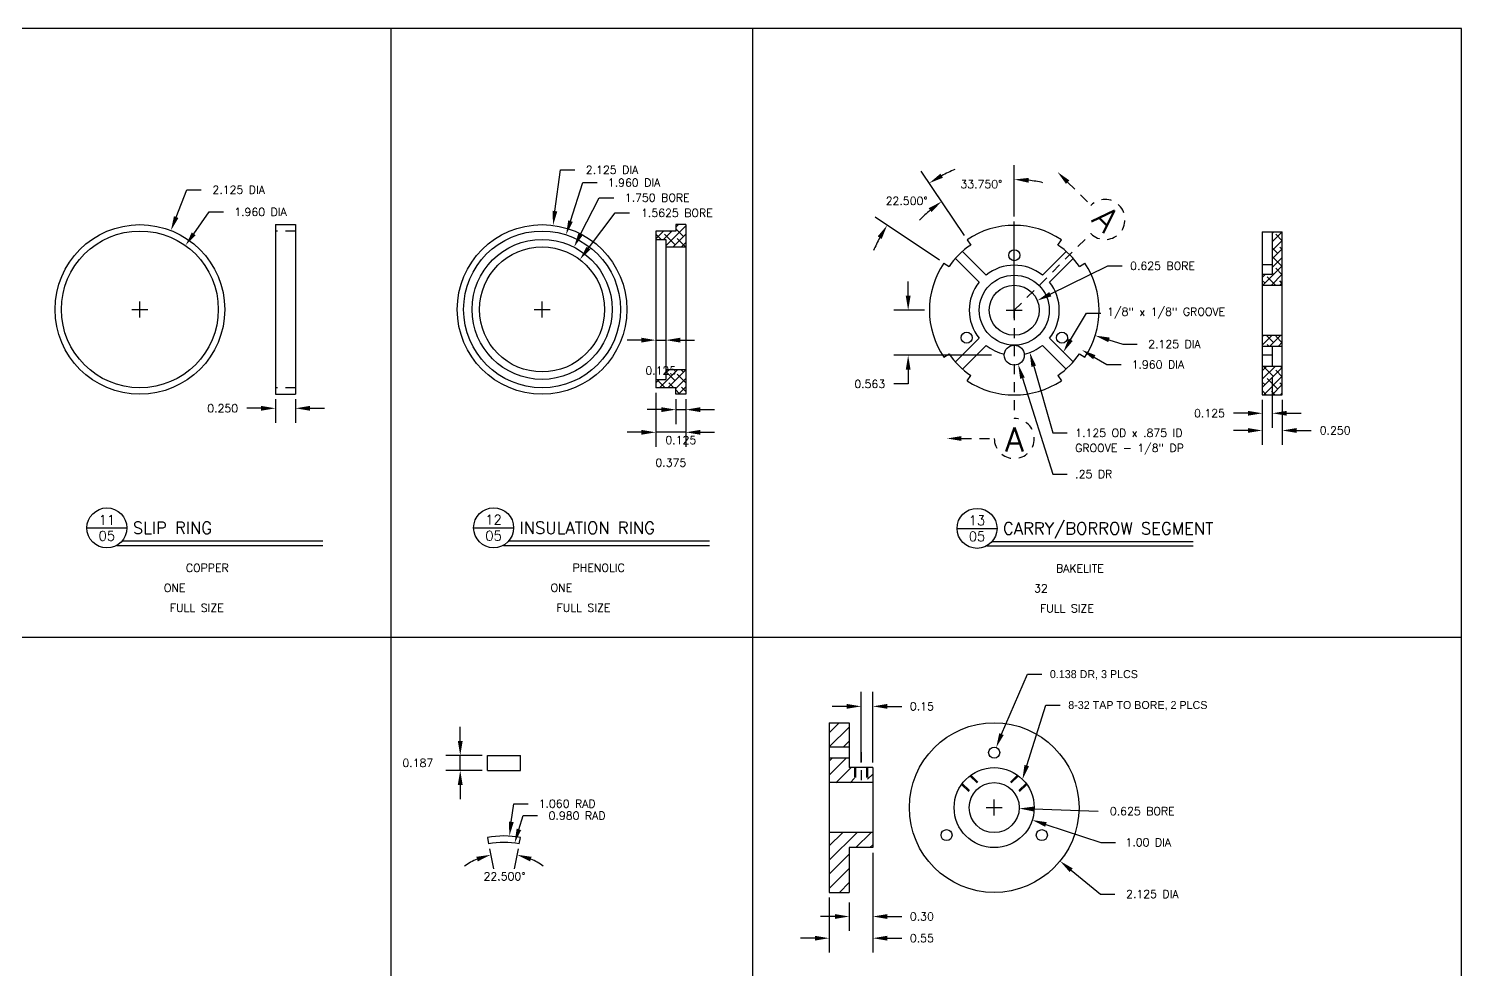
# Model space of a CAD drawing. Extents: x 0 to 33, y 0 to 21.
# Drawn here: x 15.1 to 33, y 9.24 to 21 of the extents above; entities that cross this region are included whole.
import ezdxf
from ezdxf.enums import TextEntityAlignment as Align

# ---------------------------------------------------------------- set-up
doc = ezdxf.new("R2010")
doc.units = 0
doc.header["$MEASUREMENT"] = 0
doc.linetypes.add('HIDDEN2', pattern=[0.1875, 0.125, -0.0625])
doc.layers.get('0').update_dxf_attribs({"linetype": 'CONTINUOUS'})
doc.layers.get('DEFPOINTS').update_dxf_attribs({"linetype": 'CONTINUOUS'})
for name, color, linetype in [('BORDER', 5, 'CONTINUOUS'), ('DIM', 1, 'CONTINUOUS'), ('HIDDEN2', 4, 'HIDDEN2'), ('OBJECT', 3, 'CONTINUOUS')]:
    doc.layers.add(name, color=color, linetype=linetype)
doc.styles.add('ROMANS', font='romans')
doc.styles.add('SIMPLEX', font='romans')
doc.dimstyles.get("Standard").update_dxf_attribs({"dimtxt": 0.1, "dimasz": 0.18, "dimexe": 0.18, "dimexo": 0.063, "dimgap": 0.1, "dimtad": 0, "dimtih": 1, "dimtoh": 1, "dimdec": 3, "dimzin": 0, "dimdsep": 46, "dimtxsty": 'SIMPLEX', "dimcen": 0.1, "dimclrd": 1, "dimclre": 1, "dimclrt": 1, "dimadec": 0, "dimazin": 0, "dimtfac": 0.8, "dimtdec": 3, "dimtofl": 0, "dimtmove": 2, "dimatfit": 3, "dimfxl": 1, "dimtolj": 1, "dimtzin": 0, "dimarcsym": 0})

# ---------------------------------------------------------------- blocks, each defined once
blk = doc.blocks.new('*D12')
at = {"color": 1, "linetype": 'ByBlock', "transparency": 16777216}
for p, q in [((22.094, 18.256), (22.427, 18.696)), ((22.427, 18.696), (22.607, 18.696)), ((21.514, 17.39), (21.514, 17.59)), ((21.414, 17.49), (21.614, 17.49))]:
    blk.add_line(p, q, dxfattribs=at)
blk.add_solid([(22.118, 18.238), (22.07, 18.274), (21.985, 18.113)], dxfattribs=at)
at = {"layer": 'DEFPOINTS', "color": 0, "linetype": 'ByBlock', "transparency": 16777216}
for p in [(21.985, 18.113), (21.042, 16.867)]:
    blk.add_point(p, dxfattribs=at)
at = {"color": 1, "linetype": 'ByBlock', "transparency": 16777216, "style": 'SIMPLEX'}
blk.add_text('1.5625 BORE', height=0.1, dxfattribs=at).set_placement((23.198, 18.696), align=Align.MIDDLE_CENTER)
blk = doc.blocks.new('*D13')
at = {"color": 1, "linetype": 'ByBlock', "transparency": 16777216}
for p, q in [((21.995, 18.429), (22.229, 18.887)), ((22.229, 18.887), (22.409, 18.887)), ((21.514, 17.39), (21.514, 17.59)), ((21.414, 17.49), (21.614, 17.49))]:
    blk.add_line(p, q, dxfattribs=at)
blk.add_solid([(22.021, 18.415), (21.968, 18.443), (21.913, 18.269)], dxfattribs=at)
at = {"layer": 'DEFPOINTS', "color": 0, "linetype": 'ByBlock', "transparency": 16777216}
for p in [(21.913, 18.269), (21.115, 16.711)]:
    blk.add_point(p, dxfattribs=at)
at = {"color": 1, "linetype": 'ByBlock', "transparency": 16777216, "style": 'SIMPLEX'}
blk.add_text('1.750 BORE', height=0.1, dxfattribs=at).set_placement((22.952, 18.887), align=Align.MIDDLE_CENTER)
blk = doc.blocks.new('*D14')
at = {"color": 1, "linetype": 'ByBlock', "transparency": 16777216}
for p, q in [((21.869, 18.594), (22.024, 19.075)), ((22.024, 19.075), (22.204, 19.075)), ((21.514, 17.39), (21.514, 17.59)), ((21.414, 17.49), (21.614, 17.49))]:
    blk.add_line(p, q, dxfattribs=at)
blk.add_solid([(21.897, 18.585), (21.84, 18.603), (21.814, 18.423)], dxfattribs=at)
at = {"layer": 'DEFPOINTS', "color": 0, "linetype": 'ByBlock', "transparency": 16777216}
for p in [(21.814, 18.423), (21.214, 16.557)]:
    blk.add_point(p, dxfattribs=at)
at = {"color": 1, "linetype": 'ByBlock', "transparency": 16777216, "style": 'SIMPLEX'}
blk.add_text('1.960 DIA', height=0.1, dxfattribs=at).set_placement((22.663, 19.075), align=Align.MIDDLE_CENTER)
blk = doc.blocks.new('*D15')
at = {"color": 1, "linetype": 'ByBlock', "transparency": 16777216}
for p, q in [((21.674, 18.72), (21.742, 19.235)), ((21.742, 19.235), (21.922, 19.235)), ((21.514, 17.39), (21.514, 17.59)), ((21.414, 17.49), (21.614, 17.49))]:
    blk.add_line(p, q, dxfattribs=at)
blk.add_solid([(21.704, 18.716), (21.644, 18.723), (21.651, 18.541)], dxfattribs=at)
at = {"layer": 'DEFPOINTS', "color": 0, "linetype": 'ByBlock', "transparency": 16777216}
for p in [(21.651, 18.541), (21.376, 16.439)]:
    blk.add_point(p, dxfattribs=at)
at = {"color": 1, "linetype": 'ByBlock', "transparency": 16777216, "style": 'SIMPLEX'}
blk.add_text('2.125 DIA', height=0.1, dxfattribs=at).set_placement((22.388, 19.235), align=Align.MIDDLE_CENTER)
blk = doc.blocks.new('*D16')
at = {"color": 1, "linetype": 'ByBlock', "transparency": 16777216}
for p, q in [((18.183, 16.367), (18.183, 16.074)), ((18.433, 16.367), (18.433, 16.074)), ((18.003, 16.254), (17.823, 16.254)), ((18.613, 16.254), (18.793, 16.254))]:
    blk.add_line(p, q, dxfattribs=at)
for points in [[(18.003, 16.284), (18.003, 16.224), (18.183, 16.254)], [(18.613, 16.284), (18.613, 16.224), (18.433, 16.254)]]:
    blk.add_solid(points, dxfattribs=at)
at = {"layer": 'DEFPOINTS', "color": 0, "linetype": 'ByBlock', "transparency": 16777216}
for p in [(18.183, 16.43), (18.433, 16.43), (18.183, 16.254)]:
    blk.add_point(p, dxfattribs=at)
at = {"color": 1, "linetype": 'ByBlock', "transparency": 16777216, "style": 'SIMPLEX'}
blk.add_text('0.250', height=0.1, dxfattribs=at).set_placement((17.523, 16.254), align=Align.MIDDLE_CENTER)
blk = doc.blocks.new('*D17')
at = {"color": 1, "linetype": 'ByBlock', "transparency": 16777216}
for p, q in [((17.161, 18.435), (17.355, 18.708)), ((17.355, 18.708), (17.535, 18.708)), ((16.488, 17.39), (16.488, 17.59)), ((16.388, 17.49), (16.588, 17.49))]:
    blk.add_line(p, q, dxfattribs=at)
blk.add_solid([(17.185, 18.418), (17.137, 18.452), (17.057, 18.288)], dxfattribs=at)
at = {"layer": 'DEFPOINTS', "color": 0, "linetype": 'ByBlock', "transparency": 16777216}
for p in [(17.057, 18.288), (15.92, 16.692)]:
    blk.add_point(p, dxfattribs=at)
at = {"color": 1, "linetype": 'ByBlock', "transparency": 16777216, "style": 'SIMPLEX'}
blk.add_text('1.960 DIA', height=0.1, dxfattribs=at).set_placement((17.995, 18.708), align=Align.MIDDLE_CENTER)
blk = doc.blocks.new('*D18')
at = {"color": 1, "linetype": 'ByBlock', "transparency": 16777216}
for p, q in [((16.942, 18.644), (17.076, 18.986)), ((17.076, 18.986), (17.256, 18.986)), ((16.488, 17.39), (16.488, 17.59)), ((16.388, 17.49), (16.588, 17.49))]:
    blk.add_line(p, q, dxfattribs=at)
blk.add_solid([(16.97, 18.633), (16.914, 18.655), (16.876, 18.477)], dxfattribs=at)
at = {"layer": 'DEFPOINTS', "color": 0, "linetype": 'ByBlock', "transparency": 16777216}
for p in [(16.876, 18.477), (16.101, 16.503)]:
    blk.add_point(p, dxfattribs=at)
at = {"color": 1, "linetype": 'ByBlock', "transparency": 16777216, "style": 'SIMPLEX'}
blk.add_text('2.125 DIA', height=0.1, dxfattribs=at).set_placement((17.723, 18.986), align=Align.MIDDLE_CENTER)
blk = doc.blocks.new('P-TITLE')
at = {"layer": 'OBJECT'}
for p, q in [((-1.562, -0.638), (-1.062, -0.638)), ((1.387, -0.862), (-1.188, -0.862)), ((-1.113, -0.8), (1.387, -0.8))]:
    blk.add_line(p, q, dxfattribs=at)
blk.add_circle((-1.312, -0.638), 0.25, dxfattribs=at)
at = {"layer": 'OBJECT', "style": 'ROMANS'}
for tag, p in [('NO.', (-1.312, -0.538)), ('PAGE', (-1.312, -0.738))]:
    blk.add_attdef(tag, text='', height=0.12, dxfattribs=at).set_placement(p, align=Align.MIDDLE)
for tag, p, height in [('DESCRIPTION', (-0.988, -0.712), 0.15), ('MATERIAL', (-0.325, -1.188), 0.1), ('#_REQUIRED', (-0.6, -1.438), 0.1), ('SCALE', (-0.525, -1.688), 0.1)]:
    blk.add_attdef(tag, p, '', height=height, dxfattribs=at)
at = {"layer": 'OBJECT', "style": 'ROMANS', "flags": 2}
for tag, p in [('MATERIAL:', (-1.163, -1.188)), ('REQD:', (-1.163, -1.438)), ('SCALE:', (-1.163, -1.688))]:
    blk.add_attdef(tag, p, '', height=0.1, dxfattribs=at)
blk = doc.blocks.new('*D19')
at = {"color": 1, "linetype": 'ByBlock', "transparency": 16777216}
for p, q in [((30.638, 16.718), (30.638, 16.092)), ((30.513, 16.438), (30.513, 16.092)), ((30.333, 16.272), (30.153, 16.272)), ((30.818, 16.272), (30.998, 16.272))]:
    blk.add_line(p, q, dxfattribs=at)
for points in [[(30.333, 16.302), (30.333, 16.242), (30.513, 16.272)], [(30.818, 16.302), (30.818, 16.242), (30.638, 16.272)]]:
    blk.add_solid(points, dxfattribs=at)
at = {"layer": 'DEFPOINTS', "color": 0, "linetype": 'ByBlock', "transparency": 16777216}
for p in [(30.638, 16.781), (30.513, 16.501), (30.513, 16.272)]:
    blk.add_point(p, dxfattribs=at)
at = {"color": 1, "linetype": 'ByBlock', "transparency": 16777216, "style": 'SIMPLEX'}
blk.add_text('0.125', height=0.1, dxfattribs=at).set_placement((29.853, 16.272), align=Align.MIDDLE_CENTER)
blk = doc.blocks.new('*D20')
at = {"color": 1, "linetype": 'ByBlock', "transparency": 16777216}
for p, q in [((30.513, 16.438), (30.513, 15.877)), ((30.763, 16.438), (30.763, 15.877)), ((30.333, 16.057), (30.153, 16.057)), ((30.943, 16.057), (31.123, 16.057))]:
    blk.add_line(p, q, dxfattribs=at)
for points in [[(30.333, 16.087), (30.333, 16.027), (30.513, 16.057)], [(30.943, 16.087), (30.943, 16.027), (30.763, 16.057)]]:
    blk.add_solid(points, dxfattribs=at)
at = {"layer": 'DEFPOINTS', "color": 0, "linetype": 'ByBlock', "transparency": 16777216}
for p in [(30.513, 16.501), (30.763, 16.501), (30.763, 16.057)]:
    blk.add_point(p, dxfattribs=at)
at = {"color": 1, "linetype": 'ByBlock', "transparency": 16777216, "style": 'SIMPLEX'}
blk.add_text('0.250', height=0.1, dxfattribs=at).set_placement((31.423, 16.057), align=Align.MIDDLE_CENTER)
blk = doc.blocks.new('*D21')
at = {"color": 1, "linetype": 'ByBlock', "transparency": 16777216}
for p, q in [((26.088, 17.66), (26.088, 17.84)), ((26.291, 17.48), (25.908, 17.48)), ((27.129, 16.918), (25.908, 16.918)), ((26.088, 16.738), (26.088, 16.558)), ((26.088, 16.558), (25.908, 16.558))]:
    blk.add_line(p, q, dxfattribs=at)
for points in [[(26.058, 17.66), (26.118, 17.66), (26.088, 17.48)], [(26.058, 16.738), (26.118, 16.738), (26.088, 16.918)]]:
    blk.add_solid(points, dxfattribs=at)
at = {"layer": 'DEFPOINTS', "color": 0, "linetype": 'ByBlock', "transparency": 16777216}
for p in [(26.354, 17.48), (26.088, 16.918), (27.192, 16.918)]:
    blk.add_point(p, dxfattribs=at)
at = {"color": 1, "linetype": 'ByBlock', "transparency": 16777216, "style": 'SIMPLEX'}
blk.add_text('0.563', height=0.1, dxfattribs=at).set_placement((25.608, 16.558), align=Align.MIDDLE_CENTER)
blk = doc.blocks.new('*D22')
at = {"color": 1, "linetype": 'ByBlock', "transparency": 16777216}
for p, q in [((27.414, 17.38), (27.414, 17.58)), ((27.314, 17.48), (27.514, 17.48)), ((28.597, 17.109), (28.769, 17.056)), ((28.769, 17.056), (28.949, 17.056))]:
    blk.add_line(p, q, dxfattribs=at)
blk.add_solid([(28.588, 17.081), (28.606, 17.138), (28.425, 17.163)], dxfattribs=at)
at = {"layer": 'DEFPOINTS', "color": 0, "linetype": 'ByBlock', "transparency": 16777216}
for p in [(26.402, 17.797), (28.425, 17.163)]:
    blk.add_point(p, dxfattribs=at)
at = {"color": 1, "linetype": 'ByBlock', "transparency": 16777216, "style": 'SIMPLEX'}
blk.add_text('2.125 DIA', height=0.1, dxfattribs=at).set_placement((29.415, 17.056), align=Align.MIDDLE_CENTER)
blk = doc.blocks.new('*D23')
at = {"color": 1, "linetype": 'ByBlock', "transparency": 16777216}
for p, q in [((27.414, 17.38), (27.414, 17.58)), ((27.314, 17.48), (27.514, 17.48)), ((28.414, 16.893), (28.569, 16.801)), ((28.569, 16.801), (28.749, 16.801))]:
    blk.add_line(p, q, dxfattribs=at)
blk.add_solid([(28.399, 16.867), (28.429, 16.918), (28.259, 16.984)], dxfattribs=at)
at = {"layer": 'DEFPOINTS', "color": 0, "linetype": 'ByBlock', "transparency": 16777216}
for p in [(26.569, 17.977), (28.259, 16.984)]:
    blk.add_point(p, dxfattribs=at)
at = {"color": 1, "linetype": 'ByBlock', "transparency": 16777216, "style": 'SIMPLEX'}
blk.add_text('1.960 DIA', height=0.1, dxfattribs=at).set_placement((29.208, 16.801), align=Align.MIDDLE_CENTER)
blk = doc.blocks.new('*D24')
at = {"color": 1, "linetype": 'ByBlock', "transparency": 16777216}
for p, q in [((25.647, 10.699), (25.647, 9.721)), ((25.352, 10.076), (25.352, 9.721)), ((25.172, 9.901), (24.992, 9.901)), ((25.827, 9.901), (26.007, 9.901))]:
    blk.add_line(p, q, dxfattribs=at)
for points in [[(25.172, 9.931), (25.172, 9.871), (25.352, 9.901)], [(25.827, 9.931), (25.827, 9.871), (25.647, 9.901)]]:
    blk.add_solid(points, dxfattribs=at)
at = {"layer": 'DEFPOINTS', "color": 0, "linetype": 'ByBlock', "transparency": 16777216}
for p in [(25.647, 10.762), (25.352, 10.139), (25.647, 9.901)]:
    blk.add_point(p, dxfattribs=at)
at = {"color": 1, "linetype": 'ByBlock', "transparency": 16777216, "style": 'SIMPLEX'}
blk.add_text('0.30', height=0.1, dxfattribs=at).set_placement((26.259, 9.901), align=Align.MIDDLE_CENTER)
blk = doc.blocks.new('*D25')
at = {"color": 1, "linetype": 'ByBlock', "transparency": 16777216}
for p, q in [((25.647, 10.699), (25.647, 9.45)), ((25.102, 10.139), (25.102, 9.45)), ((24.922, 9.63), (24.742, 9.63)), ((25.827, 9.63), (26.007, 9.63))]:
    blk.add_line(p, q, dxfattribs=at)
for points in [[(24.922, 9.66), (24.922, 9.6), (25.102, 9.63)], [(25.827, 9.66), (25.827, 9.6), (25.647, 9.63)]]:
    blk.add_solid(points, dxfattribs=at)
at = {"layer": 'DEFPOINTS', "color": 0, "linetype": 'ByBlock', "transparency": 16777216}
for p in [(25.647, 10.762), (25.102, 10.202), (25.647, 9.63)]:
    blk.add_point(p, dxfattribs=at)
at = {"color": 1, "linetype": 'ByBlock', "transparency": 16777216, "style": 'SIMPLEX'}
blk.add_text('0.55', height=0.1, dxfattribs=at).set_placement((26.259, 9.63), align=Align.MIDDLE_CENTER)
blk = doc.blocks.new('*D26')
at = {"color": 1, "linetype": 'ByBlock', "transparency": 16777216}
for p, q in [((25.499, 11.825), (25.499, 12.708)), ((25.647, 11.825), (25.647, 12.708)), ((25.319, 12.528), (25.139, 12.528)), ((25.827, 12.528), (26.007, 12.528))]:
    blk.add_line(p, q, dxfattribs=at)
for points in [[(25.319, 12.558), (25.319, 12.498), (25.499, 12.528)], [(25.827, 12.558), (25.827, 12.498), (25.647, 12.528)]]:
    blk.add_solid(points, dxfattribs=at)
at = {"layer": 'DEFPOINTS', "color": 0, "linetype": 'ByBlock', "transparency": 16777216}
for p in [(25.647, 12.528), (25.499, 11.762), (25.647, 11.762)]:
    blk.add_point(p, dxfattribs=at)
at = {"color": 1, "linetype": 'ByBlock', "transparency": 16777216, "style": 'SIMPLEX'}
blk.add_text('0.15', height=0.1, dxfattribs=at).set_placement((26.259, 12.528), align=Align.MIDDLE_CENTER)
blk = doc.blocks.new('*D27')
at = {"color": 1, "linetype": 'ByBlock', "transparency": 16777216}
for p, q in [((27.163, 11.162), (27.163, 11.362)), ((27.063, 11.262), (27.263, 11.262)), ((27.655, 11.245), (28.463, 11.218))]:
    blk.add_line(p, q, dxfattribs=at)
blk.add_solid([(27.654, 11.215), (27.656, 11.275), (27.475, 11.251)], dxfattribs=at)
at = {"layer": 'DEFPOINTS', "color": 0, "linetype": 'ByBlock', "transparency": 16777216}
for p in [(26.85, 11.272), (27.475, 11.251)]:
    blk.add_point(p, dxfattribs=at)
at = {"color": 1, "linetype": 'ByBlock', "transparency": 16777216, "style": 'SIMPLEX'}
blk.add_text('0.625 BORE', height=0.1, dxfattribs=at).set_placement((29.013, 11.218), align=Align.MIDDLE_CENTER)
blk = doc.blocks.new('*D28')
at = {"color": 1, "linetype": 'ByBlock', "transparency": 16777216}
for p, q in [((27.163, 11.162), (27.163, 11.362)), ((27.063, 11.262), (27.263, 11.262)), ((27.809, 11.051), (28.497, 10.828)), ((28.497, 10.828), (28.677, 10.828))]:
    blk.add_line(p, q, dxfattribs=at)
blk.add_solid([(27.8, 11.023), (27.819, 11.08), (27.638, 11.107)], dxfattribs=at)
at = {"layer": 'DEFPOINTS', "color": 0, "linetype": 'ByBlock', "transparency": 16777216}
for p in [(26.687, 11.417), (27.638, 11.107)]:
    blk.add_point(p, dxfattribs=at)
at = {"color": 1, "linetype": 'ByBlock', "transparency": 16777216, "style": 'SIMPLEX'}
blk.add_text('1.00 DIA', height=0.1, dxfattribs=at).set_placement((29.088, 10.828), align=Align.MIDDLE_CENTER)
blk = doc.blocks.new('*D29')
at = {"color": 1, "linetype": 'ByBlock', "transparency": 16777216}
for p, q in [((27.163, 11.162), (27.163, 11.362)), ((27.063, 11.262), (27.263, 11.262)), ((28.125, 10.48), (28.492, 10.182)), ((28.492, 10.182), (28.672, 10.182))]:
    blk.add_line(p, q, dxfattribs=at)
blk.add_solid([(28.106, 10.457), (28.144, 10.503), (27.986, 10.594)], dxfattribs=at)
at = {"layer": 'DEFPOINTS', "color": 0, "linetype": 'ByBlock', "transparency": 16777216}
for p in [(26.34, 11.93), (27.986, 10.594)]:
    blk.add_point(p, dxfattribs=at)
at = {"color": 1, "linetype": 'ByBlock', "transparency": 16777216, "style": 'SIMPLEX'}
blk.add_text('2.125 DIA', height=0.1, dxfattribs=at).set_placement((29.139, 10.182), align=Align.MIDDLE_CENTER)
blk = doc.blocks.new('*X2')
at = {"color": 0}
for p, q in [((25.102, 12.197), (25.227, 12.322)), ((25.102, 12.02), (25.352, 12.27)), ((25.277, 12.018), (25.352, 12.093)), ((25.102, 11.667), (25.315, 11.88)), ((25.102, 11.843), (25.139, 11.88)), ((25.186, 11.574), (25.374, 11.762)), ((25.581, 11.616), (25.647, 11.681)), ((25.363, 11.574), (25.417, 11.629)), ((25.102, 10.783), (25.268, 10.949)), ((25.102, 10.606), (25.445, 10.949)), ((25.434, 10.762), (25.622, 10.949)), ((25.611, 10.762), (25.647, 10.798)), ((25.102, 10.429), (25.352, 10.679)), ((25.102, 10.252), (25.352, 10.502)), ((25.228, 10.202), (25.352, 10.326))]:
    blk.add_line(p, q, dxfattribs=at)
blk = doc.blocks.new('*X3')
at = {"color": 0}
for p, q in [((22.935, 18.374), (23.031, 18.47)), ((23.032, 18.365), (23.137, 18.47)), ((23.06, 18.287), (23.31, 18.537)), ((23.122, 18.455), (23.108, 18.47)), ((23.185, 18.518), (23.217, 18.55)), ((23.281, 18.402), (23.185, 18.499)), ((23.31, 18.48), (23.308, 18.482)), ((23.001, 18.365), (22.935, 18.431)), ((23.175, 18.296), (23.043, 18.429)), ((23.15, 18.271), (23.31, 18.431)), ((23.307, 18.271), (23.202, 18.376)), ((23.256, 18.271), (23.31, 18.325)), ((22.98, 16.51), (23.21, 16.74)), ((23.06, 16.696), (23.104, 16.74)), ((23.175, 16.599), (23.06, 16.715)), ((23.086, 16.51), (23.31, 16.734)), ((23.31, 16.571), (23.202, 16.679)), ((23.281, 16.705), (23.247, 16.74)), ((22.935, 16.571), (22.979, 16.615)), ((23.053, 16.51), (22.948, 16.615)), ((23.159, 16.51), (23.096, 16.573)), ((23.185, 16.503), (23.31, 16.628)), ((23.228, 16.44), (23.185, 16.484)), ((23.218, 16.43), (23.31, 16.521)), ((23.31, 16.465), (23.255, 16.52))]:
    blk.add_line(p, q, dxfattribs=at)
blk = doc.blocks.new('*D34')
at = {"color": 1, "linetype": 'ByBlock', "transparency": 16777216}
for p, q in [((27.414, 18.651), (27.414, 19.294)), ((26.79, 18.414), (26.406, 18.989))]:
    blk.add_line(p, q, dxfattribs=at)
for start, end in [(77.3696, 83.6848), (130.0652, 136.3804)]:
    blk.add_arc((27.414, 17.48), 1.634, start, end, dxfattribs=at)
for points in [[(27.592, 19.074), (27.595, 19.134), (27.414, 19.114)], [(26.344, 18.755), (26.38, 18.707), (26.506, 18.839)]]:
    blk.add_solid(points, dxfattribs=at)
at = {"layer": 'DEFPOINTS', "color": 0, "linetype": 'ByBlock', "transparency": 16777216}
for p in [(26.788, 18.99), (27.414, 18.588), (26.825, 18.362), (26.869, 18.295), (27.414, 17.48)]:
    blk.add_point(p, dxfattribs=at)
at = {"color": 1, "linetype": 'ByBlock', "transparency": 16777216, "insert": (27.002, 19.056), "char_height": 0.1, "attachment_point": 5, "style": 'SIMPLEX'}
blk.add_mtext('\\A1;33.750°', dxfattribs=at)
blk = doc.blocks.new('*D35')
at = {"color": 1, "linetype": 'ByBlock', "transparency": 16777216}
for p, q in [((26.79, 18.414), (26.252, 19.218)), ((26.48, 18.104), (25.676, 18.642))]:
    blk.add_line(p, q, dxfattribs=at)
for start, end in [(112.9482, 118.3491), (151.6509, 157.0518)]:
    blk.add_arc((27.414, 17.48), 1.91, start, end, dxfattribs=at)
for points in [[(26.522, 19.136), (26.491, 19.187), (26.352, 19.069)], [(25.707, 18.403), (25.758, 18.372), (25.825, 18.542)]]:
    blk.add_solid(points, dxfattribs=at)
at = {"layer": 'DEFPOINTS', "color": 0, "linetype": 'ByBlock', "transparency": 16777216}
for p in [(25.977, 18.74), (26.825, 18.362), (26.869, 18.295), (26.532, 18.069), (26.599, 18.025)]:
    blk.add_point(p, dxfattribs=at)
at = {"color": 1, "linetype": 'ByBlock', "transparency": 16777216, "insert": (26.068, 18.847), "char_height": 0.1, "attachment_point": 5, "style": 'SIMPLEX'}
blk.add_mtext('\\A1;22.500°', dxfattribs=at)
blk = doc.blocks.new('*D36')
at = {"color": 1, "linetype": 'ByBlock', "transparency": 16777216}
for p, q in [((20.858, 10.747), (20.908, 10.496)), ((21.216, 10.747), (21.166, 10.496))]:
    blk.add_line(p, q, dxfattribs=at)
for start, end in [(113.5342, 125.8183), (54.1817, 66.4658)]:
    blk.add_arc((21.037, 9.848), 0.841, start, end, dxfattribs=at)
for points in [[(20.692, 10.647), (20.71, 10.59), (20.873, 10.673)], [(21.364, 10.59), (21.382, 10.647), (21.201, 10.673)]]:
    blk.add_solid(points, dxfattribs=at)
at = {"layer": 'DEFPOINTS', "color": 0, "linetype": 'ByBlock', "transparency": 16777216}
for p in [(20.83, 10.887), (20.846, 10.809), (21.228, 10.809), (21.244, 10.887), (20.982, 10.687)]:
    blk.add_point(p, dxfattribs=at)
at = {"color": 1, "linetype": 'ByBlock', "transparency": 16777216, "insert": (21.044, 10.403), "char_height": 0.1, "attachment_point": 5, "style": 'SIMPLEX'}
blk.add_mtext('\\A1;22.500°', dxfattribs=at)
blk = doc.blocks.new('*X30')
at = {"color": 0}
for p, q in [((30.638, 18.44), (30.658, 18.46)), ((30.638, 18.334), (30.763, 18.459)), ((30.759, 18.455), (30.754, 18.46)), ((30.653, 18.349), (30.638, 18.365)), ((30.638, 18.228), (30.763, 18.353)), ((30.763, 18.346), (30.68, 18.429)), ((30.763, 18.24), (30.733, 18.27)), ((30.706, 18.19), (30.638, 18.259)), ((30.638, 18.122), (30.763, 18.247)), ((30.759, 18.031), (30.638, 18.153)), ((30.638, 18.016), (30.763, 18.141)), ((30.513, 17.891), (30.551, 17.93)), ((30.521, 17.793), (30.763, 18.035)), ((30.627, 17.793), (30.763, 17.929)), ((30.653, 17.925), (30.638, 17.941)), ((30.763, 17.922), (30.68, 18.005)), ((30.547, 17.819), (30.513, 17.853)), ((30.679, 17.793), (30.574, 17.899)), ((30.763, 17.816), (30.733, 17.846)), ((30.733, 17.793), (30.763, 17.823)), ((30.513, 17.148), (30.532, 17.168)), ((30.513, 17.042), (30.638, 17.168)), ((30.653, 17.077), (30.562, 17.168)), ((30.593, 17.031), (30.574, 17.05)), ((30.607, 17.031), (30.744, 17.168)), ((30.763, 17.073), (30.68, 17.156)), ((30.714, 17.031), (30.763, 17.08)), ((30.513, 16.724), (30.57, 16.781)), ((30.513, 16.618), (30.676, 16.781)), ((30.513, 16.512), (30.763, 16.762)), ((30.653, 16.652), (30.524, 16.781)), ((30.527, 16.42), (30.763, 16.656)), ((30.763, 16.649), (30.68, 16.732)), ((30.759, 16.758), (30.737, 16.781)), ((30.547, 16.546), (30.513, 16.581)), ((30.567, 16.42), (30.513, 16.475)), ((30.706, 16.493), (30.574, 16.626)), ((30.633, 16.42), (30.763, 16.55)), ((30.763, 16.543), (30.733, 16.573)), ((30.673, 16.42), (30.627, 16.467)), ((30.739, 16.42), (30.763, 16.444))]:
    blk.add_line(p, q, dxfattribs=at)
blk = doc.blocks.new('*D37')
at = {"color": 1, "linetype": 'ByBlock', "transparency": 16777216}
for p, q in [((20.491, 12.094), (20.491, 12.274)), ((20.767, 11.914), (20.311, 11.914)), ((20.491, 11.727), (20.491, 11.914)), ((20.767, 11.727), (20.311, 11.727)), ((20.491, 11.547), (20.491, 11.367))]:
    blk.add_line(p, q, dxfattribs=at)
for points in [[(20.461, 12.094), (20.521, 12.094), (20.491, 11.914)], [(20.461, 11.547), (20.521, 11.547), (20.491, 11.727)]]:
    blk.add_solid(points, dxfattribs=at)
at = {"layer": 'DEFPOINTS', "color": 0, "linetype": 'ByBlock', "transparency": 16777216}
for p in [(20.491, 11.914), (20.83, 11.914), (20.83, 11.727)]:
    blk.add_point(p, dxfattribs=at)
at = {"color": 1, "linetype": 'ByBlock', "transparency": 16777216, "insert": (19.961, 11.821), "char_height": 0.1, "attachment_point": 5, "style": 'SIMPLEX'}
blk.add_mtext('\\A1;0.187', dxfattribs=at)
blk = doc.blocks.new('*D38')
at = {"color": 1, "linetype": 'ByBlock', "transparency": 16777216}
for p, q in [((23.185, 16.367), (23.185, 16.057)), ((23.31, 16.367), (23.31, 16.057)), ((23.005, 16.237), (22.825, 16.237)), ((23.185, 16.237), (23.31, 16.237)), ((23.49, 16.237), (23.67, 16.237))]:
    blk.add_line(p, q, dxfattribs=at)
for points in [[(23.005, 16.267), (23.005, 16.207), (23.185, 16.237)], [(23.49, 16.267), (23.49, 16.207), (23.31, 16.237)]]:
    blk.add_solid(points, dxfattribs=at)
at = {"layer": 'DEFPOINTS', "color": 0, "linetype": 'ByBlock', "transparency": 16777216}
for p in [(23.185, 16.43), (23.31, 16.43), (23.31, 16.237)]:
    blk.add_point(p, dxfattribs=at)
at = {"color": 1, "linetype": 'ByBlock', "transparency": 16777216, "insert": (23.247, 15.857), "char_height": 0.1, "attachment_point": 5, "style": 'SIMPLEX'}
blk.add_mtext('\\A1;0.125', dxfattribs=at)
blk = doc.blocks.new('*D39')
at = {"color": 1, "linetype": 'ByBlock', "transparency": 16777216}
for p, q in [((22.935, 16.447), (22.935, 15.774)), ((23.31, 16.367), (23.31, 15.774)), ((22.755, 15.954), (22.575, 15.954)), ((23.31, 15.954), (22.935, 15.954)), ((23.49, 15.954), (23.67, 15.954))]:
    blk.add_line(p, q, dxfattribs=at)
for points in [[(22.755, 15.984), (22.755, 15.924), (22.935, 15.954)], [(23.49, 15.984), (23.49, 15.924), (23.31, 15.954)]]:
    blk.add_solid(points, dxfattribs=at)
at = {"layer": 'DEFPOINTS', "color": 0, "linetype": 'ByBlock', "transparency": 16777216}
for p in [(22.935, 16.51), (23.31, 16.43), (22.935, 15.954)]:
    blk.add_point(p, dxfattribs=at)
at = {"color": 1, "linetype": 'ByBlock', "transparency": 16777216, "insert": (23.122, 15.574), "char_height": 0.1, "attachment_point": 5, "style": 'SIMPLEX'}
blk.add_mtext('\\A1;0.375', dxfattribs=at)
blk = doc.blocks.new('*D40')
at = {"color": 1, "linetype": 'ByBlock', "transparency": 16777216}
for p, q in [((22.755, 17.106), (22.575, 17.106)), ((22.935, 17.121), (22.935, 16.926)), ((22.935, 17.106), (23.06, 17.106)), ((23.06, 17.121), (23.06, 16.926)), ((23.24, 17.106), (23.42, 17.106))]:
    blk.add_line(p, q, dxfattribs=at)
for points in [[(22.755, 17.136), (22.755, 17.076), (22.935, 17.106)], [(23.24, 17.136), (23.24, 17.076), (23.06, 17.106)]]:
    blk.add_solid(points, dxfattribs=at)
at = {"layer": 'DEFPOINTS', "color": 0, "linetype": 'ByBlock', "transparency": 16777216}
for p in [(22.935, 17.184), (23.06, 17.184), (23.06, 17.106)]:
    blk.add_point(p, dxfattribs=at)
at = {"color": 1, "linetype": 'ByBlock', "transparency": 16777216, "insert": (22.997, 16.726), "char_height": 0.1, "attachment_point": 5, "style": 'SIMPLEX'}
blk.add_mtext('\\A1;0.125', dxfattribs=at)

msp = doc.modelspace()

# ---------------------------------------------------------------- linework, layer by layer
at = {"color": 1, "linetype": 'ByBlock'}
for p, q in [((21.1293, 11.0837), (21.1608, 11.3111)), ((21.1608, 11.3111), (21.3408, 11.3111)), ((21.2243, 10.9902), (21.278, 11.162)), ((21.278, 11.162), (21.458, 11.162))]:
    msp.add_line(p, q, dxfattribs=at)
for points in [[(21.159, 11.0796), (21.0996, 11.0879), (21.1047, 10.9054)], [(21.2529, 10.9813), (21.1957, 10.9992), (21.1706, 10.8185)]]:
    msp.add_solid(points, dxfattribs=at)
at = {"layer": 'BORDER'}
for p, q in [((33, 21), (0, 21)), ((19.6287, 6.9561), (19.6287, 21)), ((24.1477, 6.9561), (24.1477, 21)), ((33, 0), (33, 21)), ((33, 13.3903), (0, 13.3903))]:
    msp.add_line(p, q, dxfattribs=at)
at = {"layer": 'DEFPOINTS', "color": 0, "linetype": 'ByBlock'}
for p in [(21.1047, 10.9054), (21.1706, 10.8185)]:
    msp.add_point(p, dxfattribs=at)
at = {"layer": 'DIM'}
for p, q in [((27.4137, 17.4803), (27.4137, 18.5879)), ((30.6377, 18.4603), (30.6377, 17.9296)), ((26.9742, 17.8314), (26.6779, 18.1277)), ((27.0626, 17.9198), (26.7663, 18.2161)), ((27.7648, 17.9198), (28.061, 18.2161)), ((27.8531, 17.8314), (28.1494, 18.1277)), ((27.8635, 17.6803), (28.5813, 18.0346)), ((28.5813, 18.0346), (28.7613, 18.0346)), ((30.5127, 18.0512), (30.6377, 18.0512)), ((30.5127, 17.9296), (30.6377, 17.9296)), ((28.1181, 17.1109), (28.3142, 17.4426)), ((28.3142, 17.4426), (28.4942, 17.4426)), ((26.6779, 16.833), (26.9742, 17.1292)), ((26.7663, 16.7446), (27.0626, 17.0408)), ((28.061, 16.7446), (27.7648, 17.0408)), ((28.1494, 16.833), (27.8531, 17.1292)), ((30.5127, 17.031), (30.7627, 17.031)), ((30.6377, 17.031), (30.6377, 16.781)), ((30.6377, 16.9196), (30.5127, 16.9196)), ((27.6567, 16.7791), (27.8949, 15.9462)), ((30.5127, 16.781), (30.7627, 16.781)), ((27.5166, 16.6311), (27.8961, 15.4313)), ((27.8949, 15.9462), (28.0749, 15.9462)), ((27.8961, 15.4313), (28.0761, 15.4313))]:
    msp.add_line(p, q, dxfattribs=at)
for centre, radius in [((27.4137, 17.4803), 0.4375), ((27.4137, 16.9178), 0.125)]:
    msp.add_circle(centre, radius, dxfattribs=at)
for start, end in [(51.37937, 128.62063), (141.37937, 218.62063), (321.37937, 38.62063), (231.37937, 257.24126), (282.75874, 308.62063)]:
    msp.add_arc((27.4137, 17.4803), 0.5625, start, end, dxfattribs=at)
for points in [[(27.8768, 17.6534), (27.8502, 17.7072), (27.7021, 17.6007)], [(28.1439, 17.0956), (28.0922, 17.1261), (28.0265, 16.9559)], [(27.6279, 16.7709), (27.6856, 16.7874), (27.6072, 16.9522)], [(27.488, 16.622), (27.5452, 16.6401), (27.4623, 16.8027)]]:
    msp.add_solid(points, dxfattribs=at)
at = {"layer": 'HIDDEN2'}
for p, q in [((28.0809, 19.081), (28.3709, 18.7911)), ((18.4328, 18.47), (18.1828, 18.47)), ((27.4137, 17.4803), (28.3709, 18.4376)), ((27.4137, 17.4803), (27.4137, 16.1266)), ((18.4328, 16.51), (18.1828, 16.51)), ((26.7536, 15.8766), (27.1637, 15.8766)), ((25.4993, 11.9572), (25.4993, 11.5744)), ((25.4173, 11.7619), (25.4173, 11.5744)), ((25.4313, 11.7619), (25.4313, 11.5744)), ((25.5673, 11.7619), (25.5673, 11.5744)), ((25.5813, 11.7619), (25.5813, 11.5744)), ((26.8606, 11.6602), (26.9952, 11.5256)), ((26.872, 11.6686), (27.0076, 11.5331)), ((27.4536, 11.6686), (27.3181, 11.5331)), ((27.465, 11.6602), (27.3304, 11.5256)), ((26.7561, 11.5526), (26.8916, 11.4171)), ((26.7645, 11.5641), (26.8991, 11.4295)), ((27.5612, 11.5641), (27.4266, 11.4295)), ((27.5696, 11.5526), (27.434, 11.4171))]:
    msp.add_line(p, q, dxfattribs=at)
for centre, start, end in [((28.5477, 18.6143), 225, 135), ((27.4137, 15.8766), 180, 90)]:
    msp.add_arc(centre, 0.25, start, end, dxfattribs=at)
for points in [[(28.0597, 19.0598), (28.1022, 19.1023), (27.9537, 19.2083)], [(26.7536, 15.9066), (26.7536, 15.8466), (26.5736, 15.8766)]]:
    msp.add_solid(points, dxfattribs=at)
at = {"layer": 'OBJECT'}
for p, q in [((18.1828, 18.55), (18.1828, 16.43)), ((18.1828, 18.55), (18.4328, 18.55)), ((18.4328, 18.55), (18.4328, 16.43)), ((22.9347, 18.47), (22.9347, 16.51)), ((23.1847, 18.47), (22.9347, 18.47)), ((23.1847, 18.55), (23.1847, 18.47)), ((23.3097, 18.55), (23.1847, 18.55)), ((23.3097, 18.55), (23.3097, 16.43)), ((30.5127, 18.4603), (30.5127, 16.4203)), ((30.5127, 18.4603), (30.7627, 18.4603)), ((30.7627, 16.4203), (30.7627, 18.4603)), ((22.9347, 18.365), (23.0597, 18.365)), ((23.0597, 18.365), (23.0597, 16.615)), ((23.0597, 18.2712), (23.3097, 18.2712)), ((26.8248, 18.3617), (26.8692, 18.2952)), ((27.9581, 18.2952), (28.0026, 18.3617)), ((26.5323, 18.0692), (26.5988, 18.0248)), ((28.2285, 18.0248), (28.295, 18.0692)), ((30.5127, 17.7928), (30.7627, 17.7928)), ((30.5127, 17.1678), (30.7627, 17.1678)), ((26.5323, 16.8914), (26.5988, 16.9359)), ((28.2285, 16.9359), (28.295, 16.8914)), ((23.0597, 16.74), (23.3097, 16.74)), ((26.8248, 16.599), (26.8692, 16.6655)), ((27.9581, 16.6655), (28.0026, 16.599)), ((22.9347, 16.615), (23.0597, 16.615)), ((23.1847, 16.51), (22.9347, 16.51)), ((23.1847, 16.43), (23.1847, 16.51)), ((18.1828, 16.43), (18.4328, 16.43)), ((23.3097, 16.43), (23.1847, 16.43)), ((30.5127, 16.4203), (30.7627, 16.4203)), ((27.2541, 12.181), (27.5787, 12.931)), ((27.5787, 12.931), (27.7587, 12.931)), ((27.5699, 11.7877), (27.8084, 12.5449)), ((27.8084, 12.5449), (27.9884, 12.5449)), ((25.1017, 12.3219), (25.1017, 10.2019)), ((25.1017, 12.3219), (25.3517, 12.3219)), ((25.3517, 12.3219), (25.3517, 12.1369)), ((25.3517, 12.0184), (25.1017, 12.0184)), ((25.3517, 12.1369), (25.3517, 11.7619)), ((20.8301, 11.9144), (21.2437, 11.9144)), ((20.8301, 11.7274), (20.8301, 11.9144)), ((21.2437, 11.7274), (21.2437, 11.9144)), ((25.3517, 11.8804), (25.1017, 11.8804)), ((25.1017, 11.8804), (25.1017, 11.5744)), ((20.8301, 11.7274), (21.2437, 11.7274)), ((25.6468, 11.7619), (25.3517, 11.7619)), ((25.6468, 11.7619), (25.6468, 10.7619)), ((25.6468, 11.5744), (25.1017, 11.5744)), ((25.6468, 10.9494), (25.1017, 10.9494)), ((25.1017, 10.9494), (25.1017, 10.2819)), ((20.8301, 10.8872), (20.8457, 10.8088)), ((21.2281, 10.8088), (21.2437, 10.8872)), ((25.3517, 10.7619), (25.3517, 10.2019)), ((25.6468, 10.7619), (25.3517, 10.7619)), ((25.1017, 10.2019), (25.3517, 10.2019))]:
    msp.add_line(p, q, dxfattribs=at)
for centre, radius in [((16.4884, 17.49), 1.06), ((16.4884, 17.49), 0.98), ((21.5136, 17.49), 1.06), ((21.5136, 17.49), 0.98), ((21.5136, 17.49), 0.875), ((21.5136, 17.49), 0.7812), ((27.4137, 18.1678), 0.069), ((27.4137, 17.4803), 0.3125), ((26.8183, 17.1366), 0.069), ((28.0091, 17.1366), 0.069), ((27.1628, 11.2619), 1.06), ((27.1628, 11.9494), 0.069), ((27.1628, 11.2619), 0.5), ((27.1628, 11.2619), 0.3125), ((26.5674, 10.9181), 0.069), ((27.7582, 10.9181), 0.069)]:
    msp.add_circle(centre, radius, dxfattribs=at)
for centre, radius, start, end in [((27.4137, 17.4803), 1.06, 56.25, 123.75), ((27.4137, 17.4803), 0.98, 123.75, 146.25), ((27.4137, 17.4803), 0.98, 33.75, 56.25), ((27.4137, 17.4803), 1.06, 146.25, 213.75), ((27.4137, 17.4803), 1.06, 326.25, 33.75), ((27.4137, 17.4803), 0.98, 213.75, 236.25), ((27.4137, 17.4803), 0.98, 303.75, 326.25), ((27.4137, 17.4803), 1.06, 236.25, 303.75), ((21.0369, 9.8476), 1.06, 78.75, 101.25), ((21.0369, 9.8476), 0.98, 78.75, 101.25)]:
    msp.add_arc(centre, radius, start, end, dxfattribs=at)
for points in [[(27.282, 12.17), (27.2262, 12.1921), (27.188, 12.0136)], [(27.5985, 11.7787), (27.5413, 11.7967), (27.5158, 11.616)]]:
    msp.add_solid(points, dxfattribs=at)

# ---------------------------------------------------------------- block references
at = {"layer": 'DIM'}
msp.add_blockref('*X30', (0, 0), dxfattribs=at)
at = {"layer": 'OBJECT'}
for name in ['*X3', '*X2']:
    msp.add_blockref(name, (0, 0), dxfattribs=at)
ref = msp.add_blockref('P-TITLE', (17.3877, 15.3966), dxfattribs=at)
ref.add_attrib('SCALE', 'FULL SIZE', (16.8627, 13.7091), dxfattribs={"height": 0.1, "style": 'ROMANS'})
ref.add_attrib('#_REQUIRED', 'ONE', (16.7877, 13.9586), dxfattribs={"height": 0.1, "style": 'ROMANS'})
ref.add_attrib('MATERIAL', 'COPPER', (17.0627, 14.2091), dxfattribs={"height": 0.1, "style": 'ROMANS'})
ref.add_attrib('NO.', '11', dxfattribs={"height": 0.12, "style": 'ROMANS'}).set_placement((16.0752, 14.8591), align=Align.MIDDLE)
ref.add_attrib('DESCRIPTION', 'SLIP RING', (16.4002, 14.6841), dxfattribs={"height": 0.15, "style": 'ROMANS'})
ref.add_attrib('PAGE', '05', dxfattribs={"height": 0.12, "style": 'ROMANS'}).set_placement((16.0752, 14.6591), align=Align.MIDDLE)
ref = msp.add_blockref('P-TITLE', (22.2202, 15.3986), dxfattribs=at)
ref.add_attrib('SCALE', 'FULL SIZE', (21.6952, 13.7111), dxfattribs={"height": 0.1, "style": 'ROMANS'})
ref.add_attrib('#_REQUIRED', 'ONE', (21.6202, 13.9606), dxfattribs={"height": 0.1, "style": 'ROMANS'})
ref.add_attrib('MATERIAL', 'PHENOLIC', (21.8952, 14.2111), dxfattribs={"height": 0.1, "style": 'ROMANS'})
ref.add_attrib('NO.', '12', dxfattribs={"height": 0.12, "style": 'ROMANS'}).set_placement((20.9077, 14.8611), align=Align.MIDDLE)
ref.add_attrib('DESCRIPTION', 'INSULATION RING', (21.2327, 14.6861), dxfattribs={"height": 0.15, "style": 'ROMANS'})
ref.add_attrib('PAGE', '05', dxfattribs={"height": 0.12, "style": 'ROMANS'}).set_placement((20.9077, 14.6611), align=Align.MIDDLE)
ref = msp.add_blockref('P-TITLE', (28.2606, 15.3908), dxfattribs=at)
ref.add_attrib('SCALE', 'FULL SIZE', (27.7356, 13.7033), dxfattribs={"height": 0.1, "style": 'ROMANS'})
ref.add_attrib('#_REQUIRED', '32', (27.6606, 13.9529), dxfattribs={"height": 0.1, "style": 'ROMANS'})
ref.add_attrib('MATERIAL', 'BAKELITE', (27.9356, 14.2033), dxfattribs={"height": 0.1, "style": 'ROMANS'})
ref.add_attrib('NO.', '13', dxfattribs={"height": 0.12, "style": 'ROMANS'}).set_placement((26.9481, 14.8533), align=Align.MIDDLE)
ref.add_attrib('DESCRIPTION', 'CARRY/BORROW SEGMENT', (27.2731, 14.6783), dxfattribs={"height": 0.15, "style": 'ROMANS'})
ref.add_attrib('PAGE', '05', dxfattribs={"height": 0.12, "style": 'ROMANS'}).set_placement((26.9481, 14.6533), align=Align.MIDDLE)

# ---------------------------------------------------------------- texts
at = {"color": 1, "linetype": 'ByBlock', "style": 'SIMPLEX'}
for s, p in [('1.060 RAD', (21.8265, 11.3111)), ('0.980 RAD', (21.9509, 11.162))]:
    msp.add_text(s, height=0.1, dxfattribs=at).set_placement(p, align=Align.MIDDLE_CENTER)
at = {"layer": 'DIM', "style": 'SIMPLEX'}
for s, p in [('0.625 BORE', (28.8613, 18.0346)), ('1/8" x 1/8" GROOVE', (28.5741, 17.4618)), ('1.125 OD x .875 ID', (28.1749, 15.9462)), ('GROOVE - 1/8" DP', (28.1749, 15.7581)), ('.25 DR', (28.1761, 15.4313))]:
    msp.add_text(s, height=0.1, dxfattribs=at).set_placement(p, align=Align.MIDDLE_LEFT)
at = {"layer": 'HIDDEN2', "style": 'SIMPLEX'}
msp.add_text('A', height=0.3, rotation=315, dxfattribs=at).set_placement((28.3715, 18.5971))
msp.add_text('A', height=0.3, dxfattribs=at).set_placement((27.3012, 15.7134))
at = {"layer": 'OBJECT'}
for s, p in [('0.138 DR, 3 PLCS', (27.8587, 12.931)), ('8-32 TAP TO BORE, 2 PLCS', (28.0884, 12.5449))]:
    msp.add_text(s, height=0.1, dxfattribs=at).set_placement(p, align=Align.MIDDLE_LEFT)

# ---------------------------------------------------------------- dimensions: what is measured, and where the dimension line sits
at = {"layer": 'DIM'}
for base, line1, line2, picture, middle in [((26.083954, 18.851783), ((26.532305, 18.069231), (26.598823, 18.024785)), ((26.824759, 18.361684), (26.869204, 18.295167)), '*D35', (26.068362, 18.846588)), ((27.06786, 19.07723), ((27.41366, 17.48033), (27.41366, 18.58794)), ((26.82476, 18.36168), (26.8692, 18.29517)), '*D34', (27.00213, 19.05611))]:
    dim = msp.add_angular_dim_2l(base=base, line1=line1, line2=line2, dimstyle='STANDARD', override={"dimadec": 3}, dxfattribs=at)
    dim.commit()
    dim.dimension.update_dxf_attribs({"geometry": picture, "text_midpoint": middle, "dimtype": 162})
for p1, p2, text, picture, middle in [((26.5688, 17.9769), (28.2585, 16.9838), '1.960 DIA', '*D23', (29.2084, 16.8014)), ((26.4022, 17.7973), (28.4251, 17.1633), '2.125 DIA', '*D22', (29.4153, 17.0556)), ((26.34, 11.9301), (27.9856, 10.5936), '2.125 DIA', '*D29', (29.1388, 10.1823)), ((26.6873, 11.4166), (27.6383, 11.1072), '1.00 DIA', '*D28', (29.0885, 10.8279)), ((26.8505, 11.2725), (27.4751, 11.2512), '0.625 BORE', '*D27', (29.0132, 11.2176))]:
    dim = msp.add_diameter_dim_2p(p1=p1, p2=p2, text=text, dimstyle='Standard', dxfattribs=at)
    dim.commit()
    dim.dimension.update_dxf_attribs({"geometry": picture, "text_midpoint": middle})
for base, p1, p2, dimstyle, picture, middle in [((26.0884299617, 16.9178266682), (26.353663166, 17.4803266682), (27.1924556839, 16.9178266682), 'Standard', '*D21', (25.6084299617, 16.5578266682)), ((20.4906, 11.9144), (20.8301, 11.7274), (20.8301, 11.9144), 'STANDARD', '*D37', (19.9606, 11.8209))]:
    dim = msp.add_linear_dim(base=base, p1=p1, p2=p2, angle=90, dimstyle=dimstyle, dxfattribs=at)
    dim.commit()
    dim.dimension.update_dxf_attribs({"geometry": picture, "text_midpoint": middle})
for base, p1, p2, picture, middle in [((23.0597, 17.1055), (22.9347, 17.1839), (23.0597, 17.1839), '*D40', (22.9972, 16.7255)), ((22.9347, 15.9541), (23.3097, 16.43), (22.9347, 16.51), '*D39', (23.1222, 15.5741)), ((23.3097, 16.2374), (23.1847, 16.43), (23.3097, 16.43), '*D38', (23.2472, 15.8574))]:
    dim = msp.add_linear_dim(base=base, p1=p1, p2=p2, dimstyle='STANDARD', dxfattribs=at)
    dim.commit()
    dim.dimension.update_dxf_attribs({"geometry": picture, "text_midpoint": middle})
for base, p1, p2, picture, middle in [((30.5127, 16.1922), (30.6377, 16.7008), (30.5127, 16.4208), '*D19', (29.8527, 16.1922)), ((30.7627, 15.9763), (30.5127, 16.4208), (30.7627, 16.4208), '*D20', (31.4227, 15.9763))]:
    dim = msp.add_linear_dim(base=base, p1=p1, p2=p2, dimstyle='Standard', dxfattribs=at)
    dim.commit()
    dim.dimension.update_dxf_attribs({"geometry": picture, "text_midpoint": middle, "insert": (0, -0.0802)})
for base, p1, p2, text, picture, middle in [((25.6468, 12.5275), (25.4993, 11.7619), (25.6468, 11.7619), '0.15', '*D26', (26.2592, 12.5275)), ((25.6468, 9.6304), (25.1017, 10.2019), (25.6468, 10.7619), '0.55', '*D25', (26.2592, 9.6304)), ((25.6468, 9.9009), (25.3517, 10.1389), (25.6468, 10.7619), '0.30', '*D24', (26.2592, 9.9009))]:
    dim = msp.add_linear_dim(base=base, p1=p1, p2=p2, text=text, dimstyle='Standard', dxfattribs=at)
    dim.commit()
    dim.dimension.update_dxf_attribs({"geometry": picture, "text_midpoint": middle})
at = {"layer": 'OBJECT'}
for p1, p2, text, picture, middle in [((21.3764, 16.4389), (21.6509, 18.5411), '2.125 DIA', '*D15', (22.3882, 19.2354)), ((16.101, 16.5033), (16.8759, 18.4767), '2.125 DIA', '*D18', (17.7225, 18.9859)), ((21.2135, 16.5571), (21.8138, 18.4229), '1.960 DIA', '*D14', (22.6631, 19.0751)), ((21.1147, 16.7112), (21.9126, 18.2688), '1.750 BORE', '*D13', (22.9523, 18.8874)), ((15.9202, 16.6916), (17.0567, 18.2884), '1.960 DIA', '*D17', (17.9946, 18.7077)), ((21.042, 16.8672), (21.9853, 18.1128), '1.5625 BORE', '*D12', (23.1978, 18.6964))]:
    dim = msp.add_diameter_dim_2p(p1=p1, p2=p2, text=text, dimstyle='Standard', dxfattribs=at)
    dim.commit()
    dim.dimension.update_dxf_attribs({"geometry": picture, "text_midpoint": middle})
dim = msp.add_linear_dim(base=(18.1828, 16.2545), p1=(18.4328, 16.43), p2=(18.1828, 16.43), dimstyle='Standard', dxfattribs=at)
dim.commit()
dim.dimension.update_dxf_attribs({"geometry": '*D16', "text_midpoint": (17.5228, 16.2545)})
dim = msp.add_angular_dim_2l(base=(20.974652, 10.686474), line1=((20.83012, 10.887247), (20.845728, 10.808784)), line2=((21.228105, 10.808784), (21.243712, 10.887247)), dimstyle='STANDARD', override={"dimadec": 3}, dxfattribs=at)
dim.commit()
dim.dimension.update_dxf_attribs({"geometry": '*D36', "text_midpoint": (21.043725, 10.402677), "dimtype": 162})

doc.saveas('drawing.dxf')
